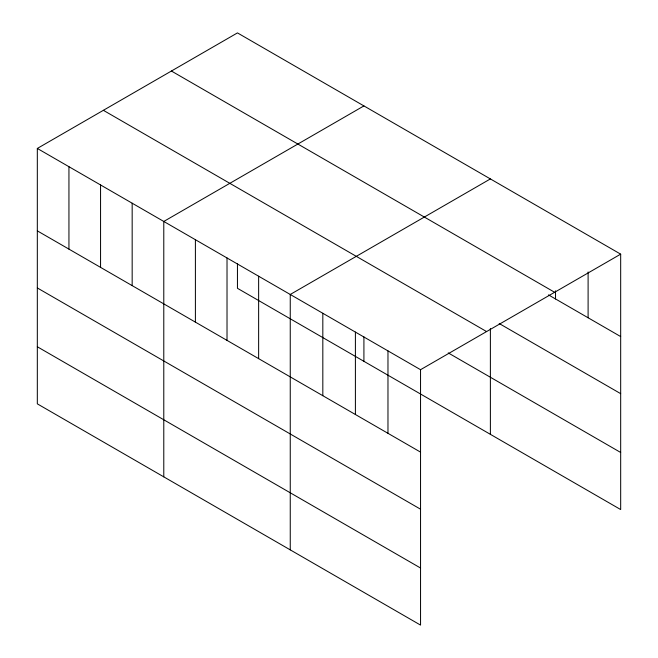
<?xml version="1.0" encoding="UTF-8"?>
<svg xmlns="http://www.w3.org/2000/svg" width="658" height="658" viewBox="0 0 658 658"><rect width="100%" height="100%" fill="white"/><g stroke="black" fill="none" stroke-linecap="round" stroke-linejoin="round"><path stroke-width="0.99" d="M37.325 148.445L420.544 369.697L420.552 625.1L37.325 403.848L37.325 148.445L237.456 32.9L620.675 254.153L620.675 509.555L237.448 288.303L237.448 263.842M363.915 105.913L163.784 221.458L163.784 476.861M490.383 178.927L290.252 294.471L290.252 549.874M420.544 369.697L620.675 254.153M171.409 71.031L554.636 292.284M548.484 294.891L620.675 336.575M499.183 323.514L620.675 393.657M103.364 110.314L486.591 331.566M448.23 352.91L620.675 452.474M37.325 230.868L420.544 452.12M37.325 287.949L420.552 509.202M37.325 346.766L420.552 568.019M588.104 271.976L588.104 317.765M555.525 290.82L555.525 298.962M490.383 328.572L490.383 434.329M387.973 350.887L387.973 433.309M363.915 336.855L363.915 361.316M355.402 332.084L355.402 414.507M322.823 313.274L322.823 395.697M258.635 276.22L258.635 358.635M227.018 257.961L227.018 340.383M195.401 239.709L195.401 322.132M132.168 203.207L132.168 285.621M100.559 184.947L100.559 267.37M68.942 166.696L68.942 249.119"/></g></svg>
